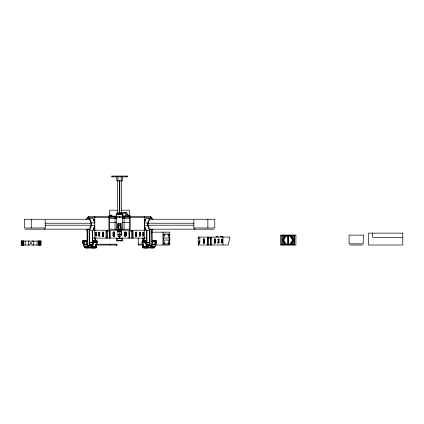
<?xml version="1.0" encoding="UTF-8"?>
<svg xmlns="http://www.w3.org/2000/svg" width="424" height="424" viewBox="0 0 424 424"><rect width="100%" height="100%" fill="white"/><g stroke="black" fill="none" stroke-linecap="round" stroke-linejoin="round"><path stroke-width="0.64" d="M87.312 245.872L87.169 243.238L86.697 244.097A3.095 1.77 90 0 1 83.735 242.708L83.655 241.685A0.869 0.498 90 0 0 83.109 241.044A0.869 0.498 90 0 0 82.68 241.908L84.44 246.53L85.213 247.393L91.409 247.457L91.409 245.475M89.581 230.216L89.581 242.385L89.162 242.104L89.162 230.216L149.974 230.216L149.974 242.104L149.555 242.385L149.555 230.216M92.268 230.216L92.363 242.173M95.336 240.784L95.336 238.14M95.792 240.779L95.792 238.14M144.144 241.102L144.144 237.901M146.725 241.447L146.725 230.216M146.868 245.872L146.868 244.722M149.555 245.872L149.555 243.572L149.974 243.238L149.974 245.872M151.824 242.385L151.824 230.216L152.513 230.216L152.979 229.055M153.711 247.934C156.281 247.468 157.707 237.975 155.279 241.908A2.772 1.59 -90 0 1 153.896 244.659A2.772 1.59 -90 0 1 152.158 242.629L151.967 230.216M127.121 215.98L127.126 213.765A1.187 1.187 0 0 0 125.939 212.572L117.05 212.572M29.134 241.055L29.171 241.336M45.262 227.99L45.177 219.924M124.842 231.859L124.677 235.802A0.594 0.477 -9.6 0 0 125.849 235.68L126.023 231.859M193.938 219.924L193.847 227.99M124.905 232.235L124.746 235.972L124.688 235.617M203.361 242.533L203.414 243.079L203.515 238.781L203.356 242.724A0.594 0.477 -9.6 0 0 204.527 242.597L204.58 241.325M96.555 241.601L96.704 240.721L96.852 241.601M142.257 241.601L142.406 241.039L142.491 241.293M90.906 247.934C93.476 247.468 94.902 237.975 92.474 241.908A2.772 1.59 90 0 1 91.091 244.659A2.772 1.59 90 0 1 89.353 242.629L89.406 242.237M94.155 247.934C96.19 247.176 98.633 240.387 95.925 241.065M117.671 227.428L117.973 223.464L121.142 223.464L121.142 234.928A1.585 1.585 0 0 1 119.557 236.513L119.573 238.097M144.976 247.934C142.946 247.176 140.503 240.387 143.211 241.065M149.73 242.237L149.969 242.115L149.783 242.597A2.772 1.59 -90 0 1 148.04 244.659A2.772 1.59 -90 0 1 146.662 241.908C144.229 237.975 145.66 247.468 148.23 247.934M149.783 242.629L146.529 242.629L146.868 242.385L146.868 230.216M155.958 240.721L152.709 240.721L152.121 241.314L152.031 241.908L156.456 241.908L154.691 246.53L154.034 247.34L147.727 247.457L147.743 245.475M152.211 241.95L152.227 241.685A0.869 0.498 -90 0 1 152.46 241.155M91.69 247.478L96.184 247.457L96.773 242.528M96.826 242.751L96.222 247.902L85.288 247.902C83.369 246.726 83.088 243.911 82.495 241.908C82.251 239.804 87.349 239.804 87.106 241.908L82.68 241.908M96.603 241.473L96.704 241.039L96.799 241.473M125.96 214.989A1.664 1.664 0 0 0 123.919 212.949A1.664 1.664 0 0 0 123.172 215.731A1.664 1.664 0 0 0 125.96 214.989L126.018 214.555M222.224 236.693L222.287 236.295M113.091 231.859L113.049 236.036M114.422 235.617L114.363 235.972L114.204 232.235M94.319 241.065L94.425 240.721L94.536 241.065M146.651 240.721L142.406 240.721L142.31 241.473A0.869 0.498 -90 0 1 142.729 241.039L142.734 237.959M144.573 241.065L144.685 240.721L144.796 241.065M135.722 236.359A0.594 0.445 -26.6 0 1 135.654 236.02L136.157 231.88M214.38 241.32L214.836 238.797L214.327 242.936M135.654 236.02L136.343 232.251M144.34 246.959L144.165 247.457M144.377 247.335L144.171 247.934M136.21 236.672L136.735 234.769M136.024 236.672L136.729 234.133M214.878 242.957L215.228 241.685M87.169 230.216L86.978 242.597A2.772 1.59 90 0 1 85.235 244.659A2.772 1.59 90 0 1 83.857 241.908L83.178 240.721M148.246 247.457L147.324 246.683L145.485 241.908A0.869 0.498 -90 0 1 145.914 241.044A0.869 0.498 -90 0 1 146.46 241.685L146.54 242.708A3.095 1.77 -90 0 0 149.502 244.097L149.974 243.238M95.633 245.263L96.698 242.528M150.441 247.457L151.283 246.826L152.152 244.712M86.157 219.484L86.623 218.323L92.957 218.323L94.817 222.96L91.568 222.96L89.708 218.323M120.268 229.13L120.268 225.446L120.745 224.259L118.365 224.259L118.842 225.446L118.842 229.13M146.179 230.216L144.319 225.579L144.319 222.96L146.179 218.323L152.513 218.323L152.979 219.484M149.428 230.216L147.568 225.579L147.568 222.96L149.428 218.323M149.709 219.272L148.114 223.263L148.114 225.277L149.709 229.262L152.227 229.262M151.824 245.872L151.967 243.238L152.439 244.097A3.095 1.77 -90 0 0 155.401 242.708L155.481 241.685A0.869 0.498 -90 0 1 156.027 241.044A0.869 0.498 -90 0 1 156.456 241.908M89.708 230.216L91.568 225.579L91.568 222.96M92.957 230.216L94.817 225.579L91.568 225.579M165.116 244.065L163.516 240.079L163.516 238.065L165.116 234.08M165.031 234.08L167.634 234.08L169.229 238.065L169.229 240.079L167.634 244.065L165.031 244.065M168.461 244.065L169.229 242.152L169.229 244.065L167.931 244.065M102.354 236.02L102.528 235.665A0.594 0.451 26.9 0 0 103.212 236.147A0.594 0.451 26.9 0 0 103.636 235.665L102.953 231.88M103.387 236.359A0.594 0.445 26.6 0 0 103.461 236.02L103.636 235.665M88.012 218.614L88.425 216.537L150.684 216.537L151.098 218.614M88.86 216.537L88.012 217.332L88.43 216.537L88.012 217.332L151.098 217.332L150.684 216.537L151.098 217.332L150.25 216.537M88.748 216.537L88.012 217.332L88.457 216.537M118.365 230.2L118.842 230.37L118.365 231.393L118.365 223.464M151.564 247.012L151.357 247.335M88.648 216.537L88.012 217.332L88.695 216.537M88.012 217.332L88.531 216.537M283.338 238.86C282.702 239.306 282.702 240.821 283.338 241.267M285.962 235.108L283.979 237.938L283.979 235.903L285.405 235.903M290.668 244.521L292.3 242.184L292.3 244.224L290.875 244.224M292.947 241.267C293.583 240.821 293.583 239.306 292.947 238.86M44.409 229.183L44.976 228.388M85.945 241.065L86.427 240.721M94.944 247.457L94.891 246.959M121.1 234.022L119.557 234.965L118.015 234.022M199.773 240.938L198.231 241.881M122.605 216.934L123.002 216.537M122.605 229.617L123.002 229.22M148.103 247.934L142.856 247.86L142.284 242.751M199.042 243.217L198.247 243.429A1.585 1.585 0 0 0 199.815 241.844L199.831 241.844M118.842 230.37L120.745 230.2M198.231 241.823L198.591 241.744M90.884 247.457L91.812 246.683L93.651 241.908A0.869 0.498 90 0 0 93.216 241.044A0.869 0.498 90 0 0 92.676 241.685L92.596 242.708A3.095 1.77 90 0 1 89.634 244.097L89.162 243.238L89.581 243.572L89.581 245.872M150.462 247.934L153.986 247.86M135.473 235.665A0.594 0.451 -26.9 0 0 135.903 236.147L136.046 236.131M117.575 210.198L109.646 210.198L109.646 216.139L116.913 216.139M121.54 210.198L129.463 210.198L129.463 216.139L128.143 216.139M116.584 213.961L122.531 213.961M116.584 214.555L122.531 214.555M122.859 216.139L125.499 216.139M109.646 218.281L116.987 218.281M122.128 218.281L129.463 218.281M89.883 219.272L24.332 219.272L24.332 227.99L45.389 227.99M149.227 219.272L214.782 219.272L214.782 227.99L193.726 227.99M109.646 222.505L116.987 222.505M122.128 222.505L129.463 222.505M144.319 222.96L147.568 222.96M45.31 223.236L91.467 223.236M147.647 223.236L193.805 223.236M45.31 225.218L91.467 225.218M147.647 225.218L193.805 225.218M118.842 225.446L120.268 225.446M144.319 225.579L147.568 225.579M120.787 227.269L121.1 227.269M120.787 227.428L121.1 227.428M118.365 229.13L120.745 229.13M25.074 229.183L89.883 229.183M149.227 229.183L214.035 229.183M86.904 229.262L89.422 229.262L91.022 225.277L91.022 223.263L89.422 219.272M118.842 230.566L120.268 230.566L120.745 231.393L120.745 223.464M120.787 231.234L121.1 231.234M117.374 231.393L121.736 231.393M151.31 232.177L169.775 232.177L169.775 245.019L155.232 245.019M95.363 232.75A0.594 0.456 -90 0 1 95.819 232.151A0.594 0.456 -90 0 1 96.275 232.75L96.275 235.521A0.594 0.456 -90 0 1 95.819 236.115A0.594 0.456 -90 0 1 95.363 235.521L95.363 232.75L95.872 232.75A0.594 0.456 -90 0 1 96.444 232.172M98.718 232.75A0.594 0.498 -90 0 1 99.216 232.151A0.594 0.498 -90 0 1 99.72 232.75L99.72 235.521A0.594 0.498 -90 0 1 99.216 236.115A0.594 0.498 -90 0 1 98.718 235.521L98.718 232.75L99.147 232.75A0.594 0.498 -90 0 1 99.894 232.23M102.37 232.75A0.594 0.535 90 0 1 102.905 232.151A0.594 0.535 90 0 1 103.44 232.75L103.44 235.521A0.594 0.535 90 0 1 102.905 236.115A0.594 0.535 90 0 1 102.37 235.521L102.37 232.75L102.709 232.75A0.594 0.535 90 0 1 103.71 232.453M103.44 232.75L103.785 232.75M113.897 236.157L113.743 236.142A0.594 0.588 -90 0 1 113.144 235.521L113.272 232.75A0.594 0.588 -90 0 1 113.855 232.151A0.594 0.588 -90 0 1 114.443 232.75L114.443 235.521A0.594 0.588 -90 0 1 113.855 236.115A0.594 0.588 -90 0 1 113.272 235.521L113.272 232.75M113.144 232.75A0.594 0.588 -90 0 1 113.727 232.151A0.594 0.588 -90 0 1 114.316 232.75L114.443 232.75M124.667 232.75A0.594 0.588 -90 0 1 125.255 232.151A0.594 0.588 -90 0 1 125.843 232.75L125.843 235.521A0.594 0.588 -90 0 1 125.255 236.115A0.594 0.588 -90 0 1 124.667 235.521L124.794 232.75A0.594 0.588 -90 0 1 125.382 232.151A0.594 0.588 -90 0 1 125.97 232.75L125.97 235.521A0.594 0.588 -90 0 1 125.382 236.115A0.594 0.588 -90 0 1 124.794 235.521L124.794 232.75M135.33 232.75L135.669 232.75A0.594 0.535 -90 0 1 136.205 232.151A0.594 0.535 -90 0 1 136.745 232.75L136.745 235.521A0.594 0.535 -90 0 1 136.205 236.115A0.594 0.535 -90 0 1 135.669 235.521L135.669 232.75M135.484 232.326A0.594 0.535 -90 0 1 136.401 232.75L136.745 232.75M139.337 232.172A0.594 0.498 -90 0 1 139.968 232.75L140.397 232.75L140.397 235.521A0.594 0.498 -90 0 1 139.893 236.115A0.594 0.498 -90 0 1 139.395 235.521L139.395 232.75A0.594 0.498 -90 0 1 139.893 232.151A0.594 0.498 -90 0 1 140.397 232.75M142.665 232.172A0.594 0.456 -90 0 1 143.238 232.75L143.752 232.75L143.752 235.521A0.594 0.456 -90 0 1 143.296 236.115A0.594 0.456 -90 0 1 142.84 235.521L142.84 232.75A0.594 0.456 -90 0 1 143.296 232.151A0.594 0.456 -90 0 1 143.752 232.75M167.931 234.08L169.229 234.08L169.229 235.993L168.461 234.08M95.564 234.684L96.608 234.684M142.501 234.684L143.551 234.684M117.952 234.928L117.973 234.928A1.585 1.585 0 0 0 119.557 236.513L118.762 236.301M95.363 235.521L95.872 235.521A0.594 0.456 -90 0 0 96.444 236.094M98.718 235.521L99.147 235.521A0.594 0.498 -90 0 0 99.894 236.036M102.37 235.521L102.709 235.521A0.594 0.535 90 0 0 103.71 235.818M103.44 235.521L103.785 235.521M113.727 236.115A0.594 0.588 -90 0 0 114.316 235.521L114.443 235.521M135.33 235.521L135.669 235.521M135.484 235.94A0.594 0.535 -90 0 0 136.401 235.521L136.745 235.521M139.337 236.094A0.594 0.498 -90 0 0 139.968 235.521L140.397 235.521M142.665 236.094A0.594 0.456 -90 0 0 143.238 235.521L143.752 235.521M290.875 235.903L292.3 235.903L292.3 237.938L290.318 235.108M118.837 236.513L120.273 236.513M218.01 236.693L216.023 236.693L216.267 236.295L217.766 236.295L218.01 237.09M222.897 236.693L220.13 236.693L220.401 236.295L222.621 236.295L222.897 237.09M402.8 237.35L372.473 237.35L372.473 233.126M198.231 237.785L198.628 237.785M208.534 237.785L210.119 237.785M198.231 237.885L198.591 237.885M163.521 238.065L169.229 238.065M92.119 238.097L146.996 238.097M122.727 238.574L117.178 238.574L117.178 240.397L121.932 240.397L121.932 238.574M203.345 239.666A0.594 0.588 -90 0 1 203.928 239.072A0.594 0.588 -90 0 1 204.516 239.666L204.516 242.443A0.594 0.588 -90 0 1 203.928 243.037A0.594 0.588 -90 0 1 203.345 242.443L203.472 239.666A0.594 0.588 -90 0 1 204.055 239.072A0.594 0.588 -90 0 1 204.644 239.666L204.644 242.443A0.594 0.588 -90 0 1 204.055 243.037A0.594 0.588 -90 0 1 203.472 242.443L203.472 239.666M214.274 239.152A0.594 0.535 -90 0 1 215.079 239.666L215.418 239.666L215.418 242.443A0.594 0.535 -90 0 1 214.883 243.037A0.594 0.535 -90 0 1 214.343 242.443L214.343 239.666A0.594 0.535 -90 0 1 214.883 239.072A0.594 0.535 -90 0 1 215.418 239.666M217.639 239.666L218.069 239.666A0.594 0.498 -90 0 1 218.567 239.072A0.594 0.498 -90 0 1 219.07 239.666L219.07 242.443A0.594 0.498 -90 0 1 218.567 243.037A0.594 0.498 -90 0 1 218.069 242.443L218.069 239.666M218.143 239.072A0.594 0.498 -90 0 1 218.641 239.666L219.07 239.666M221.005 239.666L221.513 239.666A0.594 0.456 -90 0 1 221.969 239.072A0.594 0.456 -90 0 1 222.425 239.666L222.425 242.443A0.594 0.456 -90 0 1 221.969 243.037A0.594 0.456 -90 0 1 221.513 242.443L221.513 239.666M221.577 239.094A0.594 0.456 -90 0 1 221.916 239.666L222.425 239.666M163.542 240.079L169.229 240.079M92.464 240.721L96.704 240.721M82.998 240.758L86.602 240.758M92.421 240.758L96.746 240.758M142.369 240.758L146.688 240.758M152.534 240.758L156.133 240.758M82.834 240.88L86.766 240.88M92.384 240.88L96.783 240.88M142.332 240.88L147.229 240.88M152.37 240.88L156.297 240.88M21.2 241.055L41.017 241.055L40.974 245.019L21.2 245.019M83.655 241.065L86.909 241.065M93.635 241.065L96.884 241.065M142.252 241.065L145.501 241.065M152.227 241.065L155.476 241.065M83.767 241.314L87.015 241.314M93.741 241.314L96.995 241.314M142.141 241.314L145.39 241.314M152.121 241.314L155.369 241.314M83.835 241.601L87.084 241.601M93.81 241.601L97.059 241.601M142.072 241.601L145.326 241.601M152.052 241.601L155.301 241.601M221.174 241.601L222.224 241.601M92.655 241.95L97.085 241.908M142.051 241.908L146.481 241.95M92.326 242.237L92.602 242.629L89.353 242.629M93.81 242.215L97.059 242.215M142.072 242.215L145.326 242.215M89.294 242.385L92.543 242.385M146.587 242.385L149.842 242.385M93.741 242.502L96.995 242.502M142.141 242.502L145.39 242.502M214.274 242.957A0.594 0.535 -90 0 0 215.079 242.443L215.418 242.443M217.639 242.443L218.069 242.443M217.708 242.74A0.594 0.498 -90 0 0 218.641 242.443L219.07 242.443M221.005 242.443L221.513 242.443M221.577 243.016A0.594 0.456 -90 0 0 221.916 242.443L222.425 242.443M82.881 242.528L84.18 242.528M154.951 242.528L156.255 242.528M93.688 242.751L96.942 242.751M142.194 242.751L145.448 242.751M198.231 243.429L199.63 243.429M138.235 244.065L142.734 244.065M96.179 244.224L116.547 244.224L116.96 245.019L96.28 245.019M198.231 244.224L198.745 244.224M285.405 244.224L283.979 244.224L283.979 242.184L285.617 244.521M142.681 245.019L138.235 245.019L138.235 237.954M349.848 245.019L362.531 245.019M92.411 245.872L87.169 245.872L87.169 243.238M95.485 245.872L95.792 245.872L95.792 244.558M143.63 245.872L143.317 245.872L143.317 244.558M146.725 245.872L151.967 245.872L151.967 243.238M84.371 246.355L87.62 246.355L88.695 247.457M95.119 246.355L96.433 246.355M142.342 242.528L142.681 246.355L143.99 246.355M151.516 246.355L154.765 246.355M84.44 246.53L87.694 246.53M95.103 246.53L96.412 246.53M142.681 246.355L144.006 246.53M151.442 246.53L154.691 246.53M92.183 246.63L95.432 246.63M143.699 246.63L146.953 246.63M84.519 246.683L87.768 246.683M95.087 246.683L96.396 246.683M142.697 246.53L144.022 246.683M151.368 246.683L154.617 246.683M84.599 246.826L87.853 246.826M92.103 246.826L96.38 246.826M142.713 246.683L147.033 246.826M151.283 246.826L154.532 246.826M84.689 246.959L87.943 246.959M92.013 247.012L96.359 246.959M142.734 246.826L147.123 247.012M151.193 246.959L154.447 246.959M84.784 247.075L88.038 247.075M95.029 247.075L96.338 247.075M142.756 246.959L144.086 247.075M151.098 247.075L154.352 247.075M84.885 247.176L88.139 247.176M91.913 247.181L96.312 247.176M142.777 247.075L147.223 247.181M150.997 247.176L154.251 247.176M84.991 247.266L88.24 247.266M94.981 247.266L96.29 247.266M142.798 247.176L144.133 247.266M150.891 247.266L154.145 247.266M85.102 247.34L88.351 247.34M91.807 247.335L96.264 247.34M142.824 247.266L147.329 247.335M150.785 247.34L154.034 247.34M85.213 247.393L88.579 247.436M94.902 247.436L96.237 247.393M142.846 247.34L144.208 247.436M150.557 247.436L153.923 247.393M147.446 247.478L142.872 247.393M91.573 247.6L94.822 247.6L94.939 247.934M144.314 247.6L147.563 247.6M91.446 247.706L94.695 247.706M144.441 247.706L147.69 247.706M91.314 247.791L94.568 247.791M144.568 247.791L147.822 247.791M85.15 247.86L88.674 247.934M96.253 247.86L91.012 247.934M153.848 247.902L142.856 247.86M198.236 238.145L198.591 238.187M125.939 212.572L126.532 212.731M152.709 240.721L153.191 241.065M124.783 212.949L125.186 213.113M116.112 244.224L116.96 245.019L116.229 244.224M116.107 216.537L116.505 216.934M116.107 229.22L116.505 229.617M142.406 240.721L142.506 241.473M151.098 217.332L150.462 216.537M116.282 244.224L116.96 245.019L116.542 244.224M116.324 244.224L116.96 245.019L116.473 244.224M194.134 228.388L194.706 229.183M29.177 244.743L29.235 245.019M87.773 247.335L87.567 247.012M136.761 236.02L136.581 235.665A0.594 0.451 -26.9 0 1 135.903 236.147M86.157 229.055L86.623 230.216L87.312 230.216L87.312 242.385M142.438 242.528L143.498 245.263M86.984 244.712L87.62 246.355M216.648 236.295L216.786 237.09M102.38 234.133L103.085 236.672M102.375 234.769L102.725 236.036M102.767 232.251L103.461 236.02M204.527 242.597L204.585 242.952A0.594 0.472 -9.5 0 1 204.485 243.191M125.849 235.68L125.912 236.036L126.087 232.235L126.061 236.036M86.925 241.95L86.904 241.685A0.869 0.498 90 0 0 86.676 241.155M142.543 241.314L142.559 241.601M114.268 231.859L114.432 235.802A0.594 0.477 9.6 0 1 113.261 235.68M92.268 244.722L92.268 245.872M294.484 235.108L294.484 245.019M294.092 235.108L294.092 245.019M293.095 235.108L293.095 245.019M292.067 235.108L292.067 235.903M292.067 237.599L292.067 238.982M292.067 241.145L292.067 242.523M292.067 244.224L292.067 245.019M290.917 235.108L290.917 237.339M290.917 242.782L290.917 245.019M289.576 235.108L289.576 235.903M289.576 244.224L289.576 245.019M288.537 235.903L288.537 244.224M288.14 235.108L288.14 245.019M287.742 235.903L287.742 244.224M286.704 235.108L286.704 235.903M286.704 244.224L286.704 245.019M285.368 235.108L285.368 235.903M284.218 235.108L284.218 235.903M284.218 237.599L284.218 238.982M284.218 241.145L284.218 242.523M284.218 244.224L284.218 245.019M283.184 235.108L283.184 245.019M282.193 235.108L282.193 245.019M281.801 235.108L281.801 245.019M222.971 237.09L222.971 245.019M221.916 239.666L221.916 242.443M218.641 239.666L218.641 242.443M215.079 239.666L215.079 242.443M211.762 245.019L211.762 237.885L207.617 237.885L207.617 245.019M210.77 237.885L210.77 245.019M210.643 237.885L210.643 245.019M208.136 237.09L208.131 245.019M208.009 237.885L208.009 245.019M207.861 219.272L207.861 227.99M199.815 237.09L199.863 242.957M198.527 244.224L198.527 245.019M198.411 244.224L198.411 245.019M162.97 232.177L162.97 245.019M150.721 245.475L150.721 247.457M150.244 245.475L150.244 247.457M148.554 245.475L148.554 247.457M144.293 216.537L144.293 238.097M143.773 238.14L143.773 240.784M143.566 246.137L143.566 247.457M143.317 238.14L143.317 240.779M143.238 232.75L143.238 235.521M139.968 232.75L139.968 235.521M136.602 232.23L136.602 236.036M136.401 232.75L136.401 235.521M133.088 238.097L133.088 230.963L128.944 230.963L128.944 238.097M132.092 230.963L132.092 238.097M131.97 230.963L131.97 238.097M130.216 217.332L130.216 229.22L108.894 229.22L108.894 217.332M130.02 216.537L130.02 215.148L127.242 215.148L127.242 216.537M129.463 216.537L129.458 238.097M129.336 230.963L129.336 238.097M129.225 216.537L129.225 215.747L128.037 215.747L128.037 216.537M128.276 216.139L128.276 216.537M127.126 213.765L127.126 216.537M126.098 176.066L126.098 176.861M124.449 232.23L124.449 236.036M124.057 217.332L124.057 229.22M123.517 216.139L123.517 216.537M122.727 238.097L122.727 240.874L116.383 240.874L116.383 238.097M122.531 229.32L122.531 213.367L116.584 213.367L116.584 229.32M122.372 176.861L122.372 180.825L116.743 180.825L116.743 176.861M121.54 180.205L121.54 212.572M121.179 176.861L121.179 180.825M121.19 230.174L121.19 235.405M119.796 180.205L119.796 212.572M119.557 216.537L119.557 217.332M119.557 229.22L119.557 230.174M119.557 231.372L119.536 238.097M119.319 180.205L119.319 212.572M118.328 231.393L118.01 231.393M117.93 176.861L117.93 180.825M117.973 223.464L117.92 235.405M117.575 180.205L117.575 212.572M115.593 216.139L115.593 216.537M115.058 217.332L115.058 229.22M114.666 232.23L114.666 236.036M114.316 232.75L114.316 235.521M113.017 176.066L113.017 176.861M111.867 216.537L111.867 215.148L109.095 215.148L109.095 216.537M111.072 216.537L111.072 215.747L109.885 215.747L109.885 216.537M110.839 216.139L110.839 216.537M110.166 238.097L110.166 230.963L106.027 230.963L106.027 238.097M110.16 244.224L110.16 245.019M109.779 230.963L109.779 238.097M109.646 216.537L109.652 238.097M107.14 230.963L107.14 238.097M107.018 230.963L107.018 238.097M102.709 232.75L102.709 235.521M102.507 232.23L102.507 236.036M99.147 232.75L99.147 235.521M95.872 232.75L95.872 235.521M94.965 237.901L94.965 241.102M94.817 216.537L94.817 238.097M92.411 230.216L92.411 241.447M91.393 245.475L91.393 247.457M90.582 245.475L90.582 247.457M89.162 243.238L89.162 245.872M88.892 245.475L88.892 247.457M88.415 245.475L88.415 247.457M40.858 241.055L40.858 245.019M40.667 241.055L40.667 245.019M40.423 241.055L40.423 245.019M40.137 241.055L40.137 245.019M39.83 241.055L39.83 245.019M39.522 241.055L39.522 245.019M39.231 241.055L39.231 245.019M38.987 241.055L38.987 245.019M38.796 241.055L38.796 245.019M38.679 241.055L38.679 245.019M38.637 241.055L38.637 245.019M37.052 241.055L37.052 245.019M33.803 241.055L33.803 245.019M33.04 245.019L33.046 244.738L32.929 245.019M31.249 219.272L31.249 227.99M28.413 241.055L28.413 245.019M25.164 241.055L25.164 245.019M23.58 241.055L23.58 245.019M23.537 241.055L23.537 245.019M23.421 241.055L23.421 245.019M23.23 241.055L23.23 245.019M22.986 241.055L22.986 245.019M22.695 241.055L22.695 245.019M22.387 241.055L22.387 245.019M22.08 241.055L22.08 245.019M21.794 241.055L21.794 245.019M21.55 241.055L21.55 245.019M21.359 241.055L21.359 245.019M21.242 241.055L21.242 245.019M215.201 242.708A0.594 0.451 -26.9 0 1 214.316 243M203.578 239.152A0.594 0.472 -9.5 0 1 203.679 238.913M215.021 239.168A0.594 0.445 -26.6 0 1 215.159 238.929M96.402 241.039A0.869 0.498 90 0 1 96.836 241.473M96.884 241.685A0.869 0.498 90 0 1 96.9 241.908M142.231 241.908A0.869 0.498 -90 0 1 142.252 241.685M143.105 244.309A2.772 0.36 90 0 1 142.575 242.629M143.127 244.59A3.095 0.403 90 0 1 142.533 242.708M96.534 242.629A2.772 0.36 90 0 1 96.004 244.309M96.577 242.708A3.095 0.403 90 0 1 96.084 244.897M229.771 237.885L228.276 245.019L198.231 245.019L198.231 237.09L229.771 237.09L229.771 237.885M94.271 227.306L93.503 229.22L94.271 229.22L94.271 227.306M145.607 219.234L144.838 221.148L144.838 219.234L145.607 219.234M164.284 234.08L163.516 235.993L163.516 234.08L164.284 234.08M286.375 235.903L283.979 239.322L283.979 240.806L286.375 244.224L289.91 244.224L292.3 240.806L292.3 239.322L289.91 235.903L286.375 235.903M127.481 176.066L111.629 176.066L111.629 176.861L127.481 176.861L127.481 176.066M94.271 219.234L93.503 219.234L94.271 221.148L94.271 219.234M118.328 227.269L118.01 227.428L118.328 227.269M145.607 229.22L144.838 229.22L144.838 227.306L145.607 229.22M402.8 233.126L368.514 233.126L368.514 245.019L402.8 245.019L402.8 233.126M295.91 235.108L280.375 235.108L280.375 245.019L295.91 245.019L295.91 235.108M363.283 235.108L349.095 235.108L349.095 243.827L363.283 243.827L363.283 235.108M164.284 244.065L163.516 244.065L163.516 242.152L164.284 244.065M33.088 241.394L32.849 241.055L33.088 241.394M95.548 247.457L95.548 246.137L95.543 247.457M30.809 243.551A0.594 0.594 0 0 0 31.705 243.037A0.594 0.594 0 0 0 30.809 242.523A0.594 0.594 0 0 0 30.809 243.551"/></g></svg>
